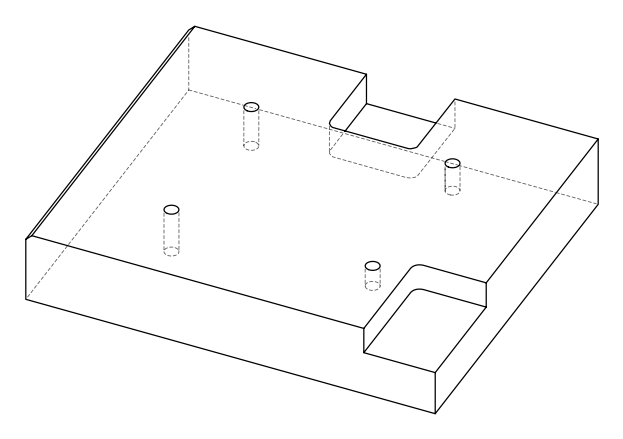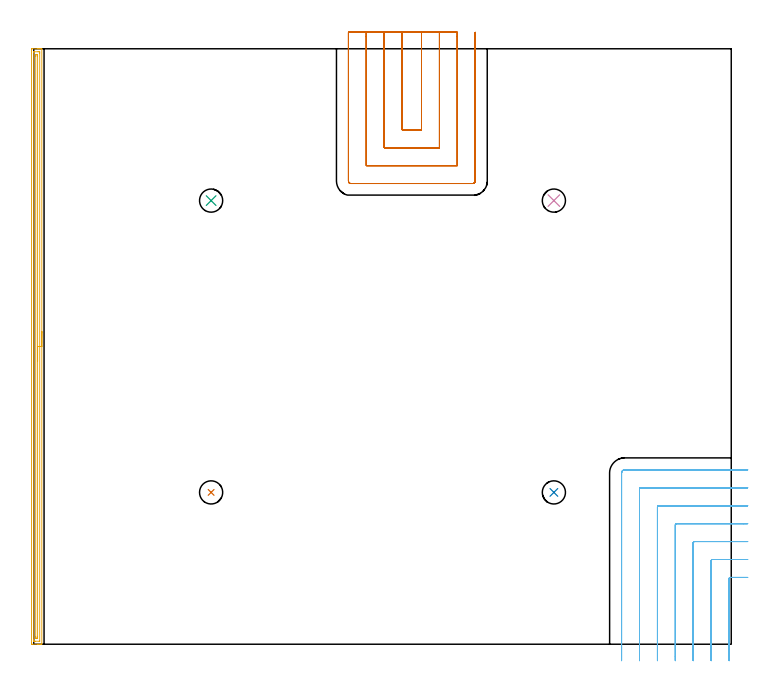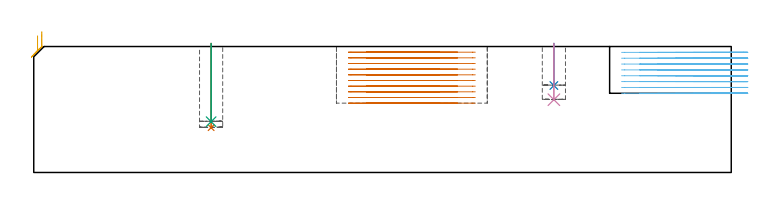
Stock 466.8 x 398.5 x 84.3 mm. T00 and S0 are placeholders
(PLAN: 7 operations, 2 tool changes, 51.3 min)
(1 INDEXABLE_INSERT_DRILL_BLIND_HOLE_FROM_SOLID | STEP1POCKET | NXT0302_002 | 0.23 min | 10182 mm3)
(2 INDEXABLE_INSERT_DRILL_BLIND_HOLE_FROM_SOLID_1 | STEP1POCKET_1 | NXT0302_002 | 0.11 min | 4877 mm3)
(3 INDEXABLE_INSERT_DRILL_BLIND_HOLE_FROM_SOLID_2 | STEP1POCKET_2 | NXT0302_002 | 0.21 min | 9430 mm3)
(4 INDEXABLE_INSERT_DRILL_BLIND_HOLE_FROM_SOLID_3 | STEP1POCKET_3 | NXT0302_002 | 0.15 min | 6664 mm3)
(5 AREA_MILL | FG_CHAMFER_SURFACE | UGT0205_001 | 9.75 min | 9488 mm3)
(6 MILL_CORNER_NOTCH_RECTANGULAR | CORNER_NOTCH_RECTANGULAR | NXT0201_012 | Follow Part, ap 4, ae 75% | 17.21 min | 317046 mm3)
(7 MILL_SLOT | SLOT_PARTIAL_RECTANGULAR | NXT0201_012 | Follow Part, ap 4, ae 75% | 23.59 min | 374047 mm3)
(TOOL NXT0302_002 | Index. Insert Drill 15.5mm [880-D1550L20-05] | D15.5 PA176 FL78 Z2)
(TOOL UGT0205_001 | Chamfer Mill 20 x 3 x 45 deg. | D20 FL50 Z2)
(TOOL NXT0201_012 | ENDMILL 16mm [2P460-1600-NA 1630] | D16 FL38 Z6)
(OP 1 INDEXABLE_INSERT_DRILL_BLIND_HOLE_FROM_SOLID)
G17 G21 G94 G90
T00 M6
G54
G17 G0 G90 X118.7 Y101.6 S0 M3
G43 Z94.3 H1
G94 G81 G98 Z30. F250. R86.3
G80
M5
M2
(OP 2 INDEXABLE_INSERT_DRILL_BLIND_HOLE_FROM_SOLID_1)
G17 G21 G94 G90
T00 M6
G54
G17 G0 G90 X348.1 Y101.6 S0 M3
G43 Z94.3 H1
G94 G81 G98 Z58.2 F250. R86.3
G80
M5
M2
(OP 3 INDEXABLE_INSERT_DRILL_BLIND_HOLE_FROM_SOLID_2)
G17 G21 G94 G90
T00 M6
G54
G17 G0 G90 X118.7 Y296.9 S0 M3
G43 Z94.3 H1
G94 G81 G98 Z34. F250. R86.3
G80
M5
M2
(OP 4 INDEXABLE_INSERT_DRILL_BLIND_HOLE_FROM_SOLID_3)
G17 G21 G94 G90
T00 M6
G54
G17 G0 G90 X348.1 Y296.9 S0 M3
G43 Z94.3 H1
G94 G81 G98 Z48.7 F250. R86.3
G80
M5
M2
(OP 5 AREA_MILL)
G17 G21 G94 G90
T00 M6
G54
G17 G0 G90 X5.4 Y209.25 S1061 M3
G43 Z94.3 H0
G94 G1 Y209.212 Z93.428 F250.
Y209.098 Z92.563
Y208.909 Z91.712
Y208.647 Z90.88
Y208.313 Z90.074
Y207.91 Z89.3
Y207.441 Z88.564
Y206.91 Z87.872
Y206.321 Z87.229
Y205.678 Z86.639
Y204.986 Z86.108
Y204.25 Z85.64
Y203.476 Z85.237
Y202.67 Z84.903
Y201.838 Z84.641
Y200.986 Z84.452
Y200.122 Z84.338
Y199.25 Z84.3
Y0.163
X5.397 Y0.01 Z84.288
X5.262 Y0.002 Z84.154
X5.12 Y0. Z84.019
X4.783 Z83.682
X4.141 Z83.036
X2.944 Z81.841
X2.388 Z81.282
X-1.118 Y0.001 Z77.779
X-1.336 Y0.004 Z77.56
X-1.492 Y0.01 Z77.405
X-1.497 Y0.224 Z77.402
X-1.499 Y0.61 Z77.401
X-1.5 Y0.999 Z77.4
X-1.499 Y397.89 Z77.401
X-1.496 Y398.276 Z77.402
X-1.492 Y398.49 Z77.405
X-1.118 Y398.5 Z77.779
X2.388 Z81.282
X2.944 Z81.841
X3.265 Z82.161
X3.82 Z82.716
X4.141 Z83.036
X4.783 Z83.683
X5.12 Z84.019
X5.262 Y398.498 Z84.154
X5.398 Y398.49 Z84.288
X5.4 Y398.336 Z84.3
Y199.25
X3.986 Z82.886
X3.985 Y2.395 Z82.885
X3.981 Y2.029 Z82.881
X3.979 Y2.014 Z82.879
X3.954 Y2.009 Z82.854
X3.886 Y2.003 Z82.786
X3.782 Y2.001 Z82.682
X3.653 Y2. Z82.553
X1.023 Z79.923
X0.147 Z79.047
X-0.022 Y2.002 Z78.878
X-0.051 Y2.005 Z78.849
X-0.077 Y2.009 Z78.823
X-0.08 Y2.047 Z78.82
X-0.084 Y2.236 Z78.816
X-0.085 Y2.395 Z78.815
X-0.086 Y3.13 Z78.814
X-0.085 Y396.105 Z78.815
X-0.081 Y396.47 Z78.819
X-0.079 Y396.486 Z78.821
X-0.054 Y396.491 Z78.846
X0.014 Y396.497 Z78.914
X0.118 Y396.499 Z79.018
X0.247 Y396.5 Z79.147
X2.877 Z81.777
X3.753 Z82.653
X3.922 Y396.498 Z82.822
X3.951 Y396.495 Z82.851
X3.977 Y396.491 Z82.877
X3.979 Y396.453 Z82.879
X3.984 Y396.264 Z82.884
X3.985 Y396.105 Z82.885
X3.986 Y395.37 Z82.886
Y199.25
X2.571 Z81.471
Y5.074
X2.57 Y4.888 Z81.47
X2.564 Y4.181 Z81.464
X2.559 Y4.007 Z81.459
X2.388 Y4.005 Z81.288
X1.688 Y4.002 Z80.588
X1.512 Y4.005 Z80.412
X1.341 Y4.01 Z80.241
X1.335 Y4.181 Z80.235
X1.331 Y4.365 Z80.231
X1.329 Y5.074 Z80.229
X1.328 Y5.26 Z80.228
X1.329 Y393.426 Z80.229
X1.33 Y393.612 Z80.23
X1.336 Y394.319 Z80.236
X1.341 Y394.493 Z80.241
X1.512 Y394.495 Z80.412
X2.212 Y394.498 Z81.112
X2.388 Y394.495 Z81.288
X2.559 Y394.49 Z81.459
X2.565 Y394.319 Z81.465
X2.569 Y394.135 Z81.469
X2.571 Y393.426 Z81.471
Y393.24
Y199.25
Y198.378 Z81.51
Y197.513 Z81.623
Y196.662 Z81.812
Y195.83 Z82.075
Y195.024 Z82.408
Y194.25 Z82.811
Y193.514 Z83.28
Y192.822 Z83.811
Y192.179 Z84.4
Y191.59 Z85.044
Y191.058 Z85.736
Y190.59 Z86.471
Y190.187 Z87.245
Y189.853 Z88.051
Y189.591 Z88.883
Y189.402 Z89.735
Y189.288 Z90.6
Y189.25 Z91.471
G0 Z94.3
M5
M2
(OP 6 MILL_CORNER_NOTCH_RECTANGULAR)
G17 G21 G94 G90
T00 M6
G54
G17 G0 G90 X477.8 Y44.7 S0 M3
G43 Z94.3 H1
Z80.387
G94 G1 X474.8 F250.
X466.194 F500.
G3 X465.4 Y43.906 R0.8
G1 Y-8.
Y-11. F250.
G0 Z94.3
X477.8 Y56.7
Z80.387
G1 X474.8
X454.194 F500.
G3 X453.4 Y55.906 R0.8
G1 Y-8.
Y-11. F250.
G0 Z94.3
X477.8 Y68.7
Z80.387
G1 X474.8
X442.194 F500.
G3 X441.4 Y67.905 R0.8
G1 Y-8.
Y-11. F250.
G0 Z94.3
X477.8 Y80.7
Z80.387
G1 X474.8
X430.195 F500.
G3 X429.4 Y79.905 R0.8
G1 Y-8.
Y-11. F250.
G0 Z94.3
X477.8 Y92.7
Z80.387
G1 X474.8
X418.195 F500.
G3 X417.4 Y91.905 R0.8
G1 Y-8.
Y-11. F250.
G0 Z94.3
X477.8 Y104.7
Z80.387
G1 X474.8
X406.195 F500.
G3 X405.4 Y103.905 R0.8
G1 Y-8.
Y-11. F250.
G0 Z94.3
X477.8 Y116.7
Z80.387
G1 X474.8
X395.5 F500.
G3 X393.4 Y114.6 R2.1
G1 Y-8.
Y-11. F250.
G0 Z94.3
X477.8 Y44.7
Z76.475
G1 X474.8
X466.194 F500.
G3 X465.4 Y43.906 R0.8
G1 Y-8.
Y-11. F250.
G0 Z94.3
X477.8 Y56.7
Z76.475
G1 X474.8
X454.194 F500.
G3 X453.4 Y55.906 R0.8
G1 Y-8.
Y-11. F250.
G0 Z94.3
X477.8 Y68.7
Z76.475
G1 X474.8
X442.194 F500.
G3 X441.4 Y67.905 R0.8
G1 Y-8.
Y-11. F250.
G0 Z94.3
X477.8 Y80.7
Z76.475
G1 X474.8
X430.195 F500.
G3 X429.4 Y79.905 R0.8
G1 Y-8.
Y-11. F250.
G0 Z94.3
X477.8 Y92.7
Z76.475
G1 X474.8
X418.195 F500.
G3 X417.4 Y91.905 R0.8
G1 Y-8.
Y-11. F250.
G0 Z94.3
X477.8 Y104.7
Z76.475
G1 X474.8
X406.195 F500.
G3 X405.4 Y103.905 R0.8
G1 Y-8.
Y-11. F250.
G0 Z94.3
X477.8 Y116.7
Z76.475
G1 X474.8
X395.5 F500.
G3 X393.4 Y114.6 R2.1
G1 Y-8.
Y-11. F250.
G0 Z94.3
X477.8 Y44.7
Z72.562
G1 X474.8
X466.194 F500.
G3 X465.4 Y43.906 R0.8
G1 Y-8.
Y-11. F250.
G0 Z94.3
X477.8 Y56.7
Z72.562
G1 X474.8
X454.194 F500.
G3 X453.4 Y55.906 R0.8
G1 Y-8.
Y-11. F250.
G0 Z94.3
X477.8 Y68.7
Z72.562
G1 X474.8
X442.194 F500.
G3 X441.4 Y67.905 R0.8
G1 Y-8.
Y-11. F250.
G0 Z94.3
X477.8 Y80.7
Z72.562
G1 X474.8
X430.195 F500.
G3 X429.4 Y79.905 R0.8
G1 Y-8.
Y-11. F250.
G0 Z94.3
X477.8 Y92.7
Z72.562
G1 X474.8
X418.195 F500.
G3 X417.4 Y91.905 R0.8
G1 Y-8.
Y-11. F250.
G0 Z94.3
X477.8 Y104.7
Z72.562
G1 X474.8
X406.195 F500.
G3 X405.4 Y103.905 R0.8
G1 Y-8.
Y-11. F250.
G0 Z94.3
X477.8 Y116.7
Z72.562
G1 X474.8
X395.5 F500.
G3 X393.4 Y114.6 R2.1
G1 Y-8.
Y-11. F250.
G0 Z94.3
X477.8 Y44.7
Z68.65
G1 X474.8
X466.194 F500.
G3 X465.4 Y43.906 R0.8
G1 Y-8.
Y-11. F250.
G0 Z94.3
X477.8 Y56.7
Z68.65
G1 X474.8
X454.194 F500.
G3 X453.4 Y55.906 R0.8
G1 Y-8.
Y-11. F250.
G0 Z94.3
X477.8 Y68.7
Z68.65
G1 X474.8
X442.194 F500.
G3 X441.4 Y67.905 R0.8
G1 Y-8.
Y-11. F250.
G0 Z94.3
X477.8 Y80.7
Z68.65
G1 X474.8
X430.195 F500.
G3 X429.4 Y79.905 R0.8
G1 Y-8.
Y-11. F250.
G0 Z94.3
X477.8 Y92.7
Z68.65
G1 X474.8
X418.195 F500.
G3 X417.4 Y91.905 R0.8
G1 Y-8.
Y-11. F250.
G0 Z94.3
X477.8 Y104.7
Z68.65
G1 X474.8
X406.195 F500.
G3 X405.4 Y103.905 R0.8
G1 Y-8.
Y-11. F250.
G0 Z94.3
X477.8 Y116.7
Z68.65
G1 X474.8
X395.5 F500.
G3 X393.4 Y114.6 R2.1
G1 Y-8.
Y-11. F250.
G0 Z94.3
X477.8 Y44.7
Z64.737
G1 X474.8
X466.194 F500.
G3 X465.4 Y43.906 R0.8
G1 Y-8.
Y-11. F250.
G0 Z94.3
X477.8 Y56.7
Z64.737
G1 X474.8
X454.194 F500.
G3 X453.4 Y55.906 R0.8
G1 Y-8.
Y-11. F250.
G0 Z94.3
X477.8 Y68.7
Z64.737
G1 X474.8
X442.194 F500.
G3 X441.4 Y67.905 R0.8
G1 Y-8.
Y-11. F250.
G0 Z94.3
X477.8 Y80.7
Z64.737
G1 X474.8
X430.195 F500.
G3 X429.4 Y79.905 R0.8
G1 Y-8.
Y-11. F250.
G0 Z94.3
X477.8 Y92.7
Z64.737
G1 X474.8
X418.195 F500.
G3 X417.4 Y91.905 R0.8
G1 Y-8.
Y-11. F250.
G0 Z94.3
X477.8 Y104.7
Z64.737
G1 X474.8
X406.195 F500.
G3 X405.4 Y103.905 R0.8
G1 Y-8.
Y-11. F250.
G0 Z94.3
X477.8 Y116.7
Z64.737
G1 X474.8
X395.5 F500.
G3 X393.4 Y114.6 R2.1
G1 Y-8.
Y-11. F250.
G0 Z94.3
X477.8 Y44.7
Z60.825
G1 X474.8
X466.194 F500.
G3 X465.4 Y43.906 R0.8
G1 Y-8.
Y-11. F250.
G0 Z94.3
X477.8 Y56.7
Z60.825
G1 X474.8
X454.194 F500.
G3 X453.4 Y55.906 R0.8
G1 Y-8.
Y-11. F250.
G0 Z94.3
X477.8 Y68.7
Z60.825
G1 X474.8
X442.194 F500.
G3 X441.4 Y67.905 R0.8
G1 Y-8.
Y-11. F250.
G0 Z94.3
X477.8 Y80.7
Z60.825
G1 X474.8
X430.195 F500.
G3 X429.4 Y79.905 R0.8
G1 Y-8.
Y-11. F250.
G0 Z94.3
X477.8 Y92.7
Z60.825
G1 X474.8
X418.195 F500.
G3 X417.4 Y91.905 R0.8
G1 Y-8.
Y-11. F250.
G0 Z94.3
X477.8 Y104.7
Z60.825
G1 X474.8
X406.195 F500.
G3 X405.4 Y103.905 R0.8
G1 Y-8.
Y-11. F250.
G0 Z94.3
X477.8 Y116.7
Z60.825
G1 X474.8
X395.5 F500.
G3 X393.4 Y114.6 R2.1
G1 Y-8.
Y-11. F250.
G0 Z94.3
X477.8 Y44.7
Z56.912
G1 X474.8
X466.194 F500.
G3 X465.4 Y43.906 R0.8
G1 Y-8.
Y-11. F250.
G0 Z94.3
X477.8 Y56.7
Z56.912
G1 X474.8
X454.194 F500.
G3 X453.4 Y55.906 R0.8
G1 Y-8.
Y-11. F250.
G0 Z94.3
X477.8 Y68.7
Z56.912
G1 X474.8
X442.194 F500.
G3 X441.4 Y67.905 R0.8
G1 Y-8.
Y-11. F250.
G0 Z94.3
X477.8 Y80.7
Z56.912
G1 X474.8
X430.195 F500.
G3 X429.4 Y79.905 R0.8
G1 Y-8.
Y-11. F250.
G0 Z94.3
X477.8 Y92.7
Z56.912
G1 X474.8
X418.195 F500.
G3 X417.4 Y91.905 R0.8
G1 Y-8.
Y-11. F250.
G0 Z94.3
X477.8 Y104.7
Z56.912
G1 X474.8
X406.195 F500.
G3 X405.4 Y103.905 R0.8
G1 Y-8.
Y-11. F250.
G0 Z94.3
X477.8 Y116.7
Z56.912
G1 X474.8
X395.5 F500.
G3 X393.4 Y114.6 R2.1
G1 Y-8.
Y-11. F250.
G0 Z94.3
X477.8 Y44.7
Z53.
G1 X474.8
X466.194 F500.
G3 X465.4 Y43.906 R0.8
G1 Y-8.
Y-11. F250.
G0 Z94.3
X477.8 Y56.7
Z53.
G1 X474.8
X454.194 F500.
G3 X453.4 Y55.906 R0.8
G1 Y-8.
Y-11. F250.
G0 Z94.3
X477.8 Y68.7
Z53.
G1 X474.8
X442.194 F500.
G3 X441.4 Y67.905 R0.8
G1 Y-8.
Y-11. F250.
G0 Z94.3
X477.8 Y80.7
Z53.
G1 X474.8
X430.195 F500.
G3 X429.4 Y79.905 R0.8
G1 Y-8.
Y-11. F250.
G0 Z94.3
X477.8 Y92.7
Z53.
G1 X474.8
X418.195 F500.
G3 X417.4 Y91.905 R0.8
G1 Y-8.
Y-11. F250.
G0 Z94.3
X477.8 Y104.7
Z53.
G1 X474.8
X406.195 F500.
G3 X405.4 Y103.905 R0.8
G1 Y-8.
Y-11. F250.
G0 Z94.3
X477.8 Y116.7
Z53.
G1 X474.8
X395.5 F500.
G3 X393.4 Y114.6 R2.1
G1 Y-8.
Y-11. F250.
G0 Z94.3
M5
M2
(OP 7 MILL_SLOT)
G17 G21 G94 G90
T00 M6
G54
G17 G0 G90 X246.6 Y409.5 S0 M3
G43 Z94.3 H1
Z80.51
G94 G1 Y406.5 F250.
Y344.3 F500.
X259.5
Y406.5
Y409.5 F250.
X234.6
Y406.5
Y332.3 F500.
X271.5
Y406.5
Y409.5 F250.
X222.6
Y406.5
Y320.3 F500.
X283.5
Y406.5
Y409.5 F250.
X210.6
Y406.5
Y310. F500.
G3 X212.3 Y308.3 R1.7
G1 X293.8
G3 X295.5 Y310. R1.7
G1 Y406.5
Y409.5 F250.
G0 X246.6 Z76.72
G1 Y406.5
Y344.3 F500.
X259.5
Y406.5
Y409.5 F250.
X234.6
Y406.5
Y332.3 F500.
X271.5
Y406.5
Y409.5 F250.
X222.6
Y406.5
Y320.3 F500.
X283.5
Y406.5
Y409.5 F250.
X210.6
Y406.5
Y310. F500.
G3 X212.3 Y308.3 R1.7
G1 X293.8
G3 X295.5 Y310. R1.7
G1 Y406.5
Y409.5 F250.
G0 X246.6 Z72.93
G1 Y406.5
Y344.3 F500.
X259.5
Y406.5
Y409.5 F250.
X234.6
Y406.5
Y332.3 F500.
X271.5
Y406.5
Y409.5 F250.
X222.6
Y406.5
Y320.3 F500.
X283.5
Y406.5
Y409.5 F250.
X210.6
Y406.5
Y310. F500.
G3 X212.3 Y308.3 R1.7
G1 X293.8
G3 X295.5 Y310. R1.7
G1 Y406.5
Y409.5 F250.
G0 X246.6 Z69.14
G1 Y406.5
Y344.3 F500.
X259.5
Y406.5
Y409.5 F250.
X234.6
Y406.5
Y332.3 F500.
X271.5
Y406.5
Y409.5 F250.
X222.6
Y406.5
Y320.3 F500.
X283.5
Y406.5
Y409.5 F250.
X210.6
Y406.5
Y310. F500.
G3 X212.3 Y308.3 R1.7
G1 X293.8
G3 X295.5 Y310. R1.7
G1 Y406.5
Y409.5 F250.
G0 X246.6 Z65.35
G1 Y406.5
Y344.3 F500.
X259.5
Y406.5
Y409.5 F250.
X234.6
Y406.5
Y332.3 F500.
X271.5
Y406.5
Y409.5 F250.
X222.6
Y406.5
Y320.3 F500.
X283.5
Y406.5
Y409.5 F250.
X210.6
Y406.5
Y310. F500.
G3 X212.3 Y308.3 R1.7
G1 X293.8
G3 X295.5 Y310. R1.7
G1 Y406.5
Y409.5 F250.
G0 X246.6 Z61.56
G1 Y406.5
Y344.3 F500.
X259.5
Y406.5
Y409.5 F250.
X234.6
Y406.5
Y332.3 F500.
X271.5
Y406.5
Y409.5 F250.
X222.6
Y406.5
Y320.3 F500.
X283.5
Y406.5
Y409.5 F250.
X210.6
Y406.5
Y310. F500.
G3 X212.3 Y308.3 R1.7
G1 X293.8
G3 X295.5 Y310. R1.7
G1 Y406.5
Y409.5 F250.
G0 X246.6 Z57.77
G1 Y406.5
Y344.3 F500.
X259.5
Y406.5
Y409.5 F250.
X234.6
Y406.5
Y332.3 F500.
X271.5
Y406.5
Y409.5 F250.
X222.6
Y406.5
Y320.3 F500.
X283.5
Y406.5
Y409.5 F250.
X210.6
Y406.5
Y310. F500.
G3 X212.3 Y308.3 R1.7
G1 X293.8
G3 X295.5 Y310. R1.7
G1 Y406.5
Y409.5 F250.
G0 X246.6 Z53.98
G1 Y406.5
Y344.3 F500.
X259.5
Y406.5
Y409.5 F250.
X234.6
Y406.5
Y332.3 F500.
X271.5
Y406.5
Y409.5 F250.
X222.6
Y406.5
Y320.3 F500.
X283.5
Y406.5
Y409.5 F250.
X210.6
Y406.5
Y310. F500.
G3 X212.3 Y308.3 R1.7
G1 X293.8
G3 X295.5 Y310. R1.7
G1 Y406.5
Y409.5 F250.
G0 X246.6 Z50.19
G1 Y406.5
Y344.3 F500.
X259.5
Y406.5
Y409.5 F250.
X234.6
Y406.5
Y332.3 F500.
X271.5
Y406.5
Y409.5 F250.
X222.6
Y406.5
Y320.3 F500.
X283.5
Y406.5
Y409.5 F250.
X210.6
Y406.5
Y310. F500.
G3 X212.3 Y308.3 R1.7
G1 X293.8
G3 X295.5 Y310. R1.7
G1 Y406.5
Y409.5 F250.
G0 X246.6 Z46.4
G1 Y406.5
Y344.3 F500.
X259.5
Y406.5
Y409.5 F250.
X234.6
Y406.5
Y332.3 F500.
X271.5
Y406.5
Y409.5 F250.
X222.6
Y406.5
Y320.3 F500.
X283.5
Y406.5
Y409.5 F250.
X210.6
Y406.5
Y310. F500.
G3 X212.3 Y308.3 R1.7
G1 X293.8
G3 X295.5 Y310. R1.7
G1 Y406.5
Y409.5 F250.
G0 Z94.3
M5
M2
